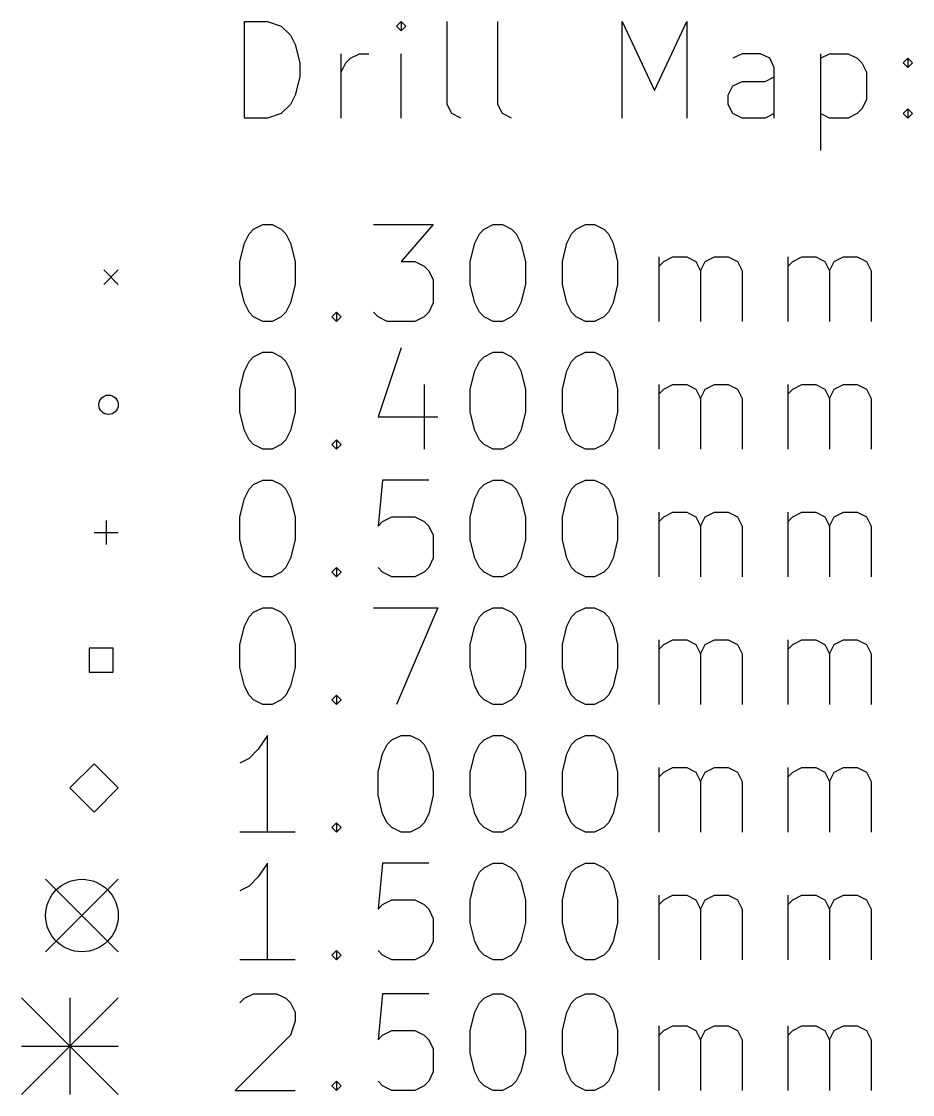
# Model space of a CAD drawing. Extents: x 108 to 189, y -150 to -79.
# Drawn here: x 107.97 to 126.39, y -149.32 to -127.14 of the extents above; entities that cross this region are included whole.
import ezdxf

# ---------------------------------------------------------------- set-up
doc = ezdxf.new("R2010")
doc.units = 0
doc.layers.add('BLACK', color=7, linetype='CONTINUOUS')

msp = doc.modelspace()

# ---------------------------------------------------------------- linework, layer by layer
at = {"layer": 'BLACK', "linetype": 'CONTINUOUS'}
for p, q in [((112.582768, -129.139838), (112.582768, -127.139838)), ((112.582768, -127.139838), (113.058958, -127.139838)), ((113.058958, -127.139838), (113.344673, -127.235076)), ((113.344673, -127.235076), (113.535149, -127.425552)), ((115.820863, -127.139838), (115.725625, -127.235076)), ((115.725625, -127.235076), (115.820863, -127.330314)), ((115.916101, -127.235076), (115.820863, -127.139838)), ((115.820863, -127.139838), (115.820863, -127.330314)), ((115.820863, -127.330314), (115.916101, -127.235076)), ((116.773244, -128.854123), (116.773244, -127.139838)), ((117.820863, -128.854123), (117.820863, -127.139838)), ((120.392292, -129.139838), (120.392292, -127.139838)), ((120.392292, -127.139838), (121.058959, -128.568409)), ((121.058959, -128.568409), (121.725625, -127.139838)), ((121.725625, -127.139838), (121.725625, -129.139838)), ((113.535149, -127.425552), (113.630387, -127.616028)), ((113.630387, -127.616028), (113.725625, -127.99698)), ((113.725625, -127.99698), (113.725625, -128.282695)), ((114.582768, -129.139838), (114.582768, -127.806504)), ((114.582768, -128.187457), (114.678006, -127.99698)), ((114.678006, -127.99698), (114.773244, -127.901742)), ((114.773244, -127.901742), (114.96372, -127.806504)), ((114.96372, -127.806504), (115.154197, -127.806504)), ((115.820863, -129.139838), (115.820863, -127.806504)), ((122.868482, -127.806504), (122.678006, -127.901742)), ((123.249435, -127.806504), (122.868482, -127.806504)), ((123.439911, -127.901742), (123.249435, -127.806504)), ((123.535149, -128.092219), (123.439911, -127.901742)), ((124.48753, -127.806504), (124.48753, -129.806504)), ((124.48753, -127.901742), (124.678006, -127.806504)), ((124.678006, -127.806504), (125.058959, -127.806504)), ((125.058959, -127.806504), (125.249435, -127.901742)), ((125.249435, -127.901742), (125.344673, -127.99698)), ((125.344673, -127.99698), (125.439911, -128.187457)), ((126.201816, -127.99698), (126.297054, -127.901742)), ((126.297054, -128.092219), (126.201816, -127.99698)), ((126.297054, -127.901742), (126.392292, -127.99698)), ((126.297054, -127.901742), (126.297054, -128.092219)), ((126.392292, -127.99698), (126.297054, -128.092219)), ((123.535149, -129.139838), (123.535149, -128.092219)), ((125.439911, -128.187457), (125.439911, -128.758885)), ((113.725625, -128.282695), (113.630387, -128.663647)), ((122.678006, -128.473171), (122.868482, -128.377933)), ((122.868482, -128.377933), (123.344673, -128.377933)), ((123.344673, -128.377933), (123.535149, -128.282695)), ((113.630387, -128.663647), (113.535149, -128.854123)), ((122.582768, -128.663647), (122.678006, -128.473171)), ((122.582768, -128.854123), (122.582768, -128.663647)), ((113.535149, -128.854123), (113.344673, -129.0446)), ((116.868482, -129.0446), (116.773244, -128.854123)), ((117.916101, -129.0446), (117.820863, -128.854123)), ((122.678006, -129.0446), (122.582768, -128.854123)), ((125.439911, -128.758885), (125.344673, -128.949361)), ((113.344673, -129.0446), (113.058958, -129.139838)), ((117.058958, -129.139838), (116.868482, -129.0446)), ((118.106577, -129.139838), (117.916101, -129.0446)), ((122.868482, -129.139838), (122.678006, -129.0446)), ((123.535149, -129.0446), (123.344673, -129.139838)), ((124.678006, -129.139838), (124.48753, -129.0446)), ((125.249435, -129.0446), (125.058959, -129.139838)), ((125.344673, -128.949361), (125.249435, -129.0446)), ((126.201816, -129.0446), (126.297054, -128.949361)), ((126.297054, -129.139838), (126.201816, -129.0446)), ((126.297054, -128.949361), (126.392292, -129.0446)), ((126.297054, -128.949361), (126.297054, -129.139838)), ((126.392292, -129.0446), (126.297054, -129.139838)), ((113.058958, -129.139838), (112.582768, -129.139838)), ((123.344673, -129.139838), (122.868482, -129.139838)), ((125.058959, -129.139838), (124.678006, -129.139838)), ((112.582768, -131.72079), (112.678006, -131.530314)), ((112.678006, -131.530314), (112.773244, -131.435076)), ((112.773244, -131.435076), (112.96372, -131.339838)), ((112.96372, -131.339838), (113.154197, -131.339838)), ((113.154197, -131.339838), (113.344673, -131.435076)), ((113.344673, -131.435076), (113.439911, -131.530314)), ((113.439911, -131.530314), (113.535149, -131.72079)), ((115.249435, -131.339838), (116.48753, -131.339838)), ((116.48753, -131.339838), (115.820863, -132.101742)), ((117.344673, -131.72079), (117.439911, -131.530314)), ((117.439911, -131.530314), (117.535149, -131.435076)), ((117.535149, -131.435076), (117.725625, -131.339838)), ((117.725625, -131.339838), (117.916102, -131.339838)), ((117.916102, -131.339838), (118.106578, -131.435076)), ((118.106578, -131.435076), (118.201816, -131.530314)), ((118.201816, -131.530314), (118.297054, -131.72079)), ((119.249435, -131.72079), (119.344673, -131.530314)), ((119.344673, -131.530314), (119.439911, -131.435076)), ((119.439911, -131.435076), (119.630387, -131.339838)), ((119.630387, -131.339838), (119.820864, -131.339838)), ((119.820864, -131.339838), (120.01134, -131.435076)), ((120.01134, -131.435076), (120.106578, -131.530314)), ((120.106578, -131.530314), (120.201816, -131.72079)), ((112.48753, -132.101742), (112.582768, -131.72079)), ((113.535149, -131.72079), (113.630387, -132.101742)), ((117.249435, -132.101742), (117.344673, -131.72079)), ((118.297054, -131.72079), (118.392292, -132.101742)), ((119.154197, -132.101742), (119.249435, -131.72079)), ((120.201816, -131.72079), (120.297054, -132.101742)), ((112.48753, -132.577933), (112.48753, -132.101742)), ((113.630387, -132.101742), (113.630387, -132.577933)), ((115.820863, -132.101742), (116.106578, -132.101742)), ((116.106578, -132.101742), (116.297054, -132.19698)), ((116.297054, -132.19698), (116.392292, -132.292219)), ((117.249435, -132.577933), (117.249435, -132.101742)), ((118.392292, -132.101742), (118.392292, -132.577933)), ((119.154197, -132.577933), (119.154197, -132.101742)), ((120.297054, -132.101742), (120.297054, -132.577933)), ((121.154197, -133.339838), (121.154197, -132.006504)), ((121.154197, -132.19698), (121.249435, -132.101742)), ((121.249435, -132.101742), (121.439911, -132.006504)), ((121.439911, -132.006504), (121.725626, -132.006504)), ((121.725626, -132.006504), (121.916102, -132.101742)), ((121.916102, -132.101742), (122.01134, -132.292219)), ((122.01134, -132.292219), (122.106578, -132.101742)), ((122.106578, -132.101742), (122.297054, -132.006504)), ((122.297054, -132.006504), (122.582768, -132.006504)), ((122.582768, -132.006504), (122.773245, -132.101742)), ((122.773245, -132.101742), (122.868483, -132.292219)), ((123.820864, -133.339838), (123.820864, -132.006504)), ((123.820864, -132.19698), (123.916102, -132.101742)), ((123.916102, -132.101742), (124.106578, -132.006504)), ((124.106578, -132.006504), (124.392293, -132.006504)), ((124.392293, -132.006504), (124.582769, -132.101742)), ((124.582769, -132.101742), (124.678007, -132.292219)), ((124.678007, -132.292219), (124.773245, -132.101742)), ((124.773245, -132.101742), (124.963721, -132.006504)), ((124.963721, -132.006504), (125.249435, -132.006504)), ((125.249435, -132.006504), (125.439912, -132.101742)), ((125.439912, -132.101742), (125.53515, -132.292219)), ((109.675, -132.275), (109.975, -132.575)), ((109.975, -132.275), (109.675, -132.575)), ((116.392292, -132.292219), (116.48753, -132.482695)), ((122.01134, -132.292219), (122.01134, -133.339838)), ((122.868483, -132.292219), (122.868483, -133.339838)), ((124.678007, -132.292219), (124.678007, -133.339838)), ((125.53515, -132.292219), (125.53515, -133.339838)), ((112.582768, -132.958885), (112.48753, -132.577933)), ((113.630387, -132.577933), (113.535149, -132.958885)), ((116.48753, -132.482695), (116.48753, -132.958885)), ((117.344673, -132.958885), (117.249435, -132.577933)), ((118.392292, -132.577933), (118.297054, -132.958885)), ((119.249435, -132.958885), (119.154197, -132.577933)), ((120.297054, -132.577933), (120.201816, -132.958885)), ((112.678006, -133.149361), (112.582768, -132.958885)), ((113.535149, -132.958885), (113.439911, -133.149361)), ((116.48753, -132.958885), (116.392292, -133.149361)), ((117.439911, -133.149361), (117.344673, -132.958885)), ((118.297054, -132.958885), (118.201816, -133.149361)), ((119.344673, -133.149361), (119.249435, -132.958885)), ((120.201816, -132.958885), (120.106578, -133.149361)), ((112.773244, -133.2446), (112.678006, -133.149361)), ((112.96372, -133.339838), (112.773244, -133.2446)), ((113.344673, -133.2446), (113.154197, -133.339838)), ((113.439911, -133.149361), (113.344673, -133.2446)), ((114.392292, -133.2446), (114.48753, -133.149361)), ((114.48753, -133.339838), (114.392292, -133.2446)), ((114.48753, -133.149361), (114.582768, -133.2446)), ((114.48753, -133.149361), (114.48753, -133.339838)), ((114.582768, -133.2446), (114.48753, -133.339838)), ((115.344673, -133.2446), (115.249435, -133.149361)), ((115.535149, -133.339838), (115.344673, -133.2446)), ((116.297054, -133.2446), (116.106578, -133.339838)), ((116.392292, -133.149361), (116.297054, -133.2446)), ((117.535149, -133.2446), (117.439911, -133.149361)), ((117.725625, -133.339838), (117.535149, -133.2446)), ((118.106578, -133.2446), (117.916102, -133.339838)), ((118.201816, -133.149361), (118.106578, -133.2446)), ((119.439911, -133.2446), (119.344673, -133.149361)), ((119.630387, -133.339838), (119.439911, -133.2446)), ((120.01134, -133.2446), (119.820864, -133.339838)), ((120.106578, -133.149361), (120.01134, -133.2446)), ((113.154197, -133.339838), (112.96372, -133.339838)), ((116.106578, -133.339838), (115.535149, -133.339838)), ((117.916102, -133.339838), (117.725625, -133.339838)), ((119.820864, -133.339838), (119.630387, -133.339838)), ((112.773244, -134.075076), (112.96372, -133.979838)), ((112.96372, -133.979838), (113.154197, -133.979838)), ((113.154197, -133.979838), (113.344673, -134.075076)), ((115.820863, -133.8846), (115.344673, -135.313171)), ((117.535149, -134.075076), (117.725625, -133.979838)), ((117.725625, -133.979838), (117.916102, -133.979838)), ((117.916102, -133.979838), (118.106578, -134.075076)), ((119.439911, -134.075076), (119.630387, -133.979838)), ((119.630387, -133.979838), (119.820864, -133.979838)), ((119.820864, -133.979838), (120.01134, -134.075076)), ((112.582768, -134.36079), (112.678006, -134.170314)), ((112.678006, -134.170314), (112.773244, -134.075076)), ((113.344673, -134.075076), (113.439911, -134.170314)), ((113.439911, -134.170314), (113.535149, -134.36079)), ((117.344673, -134.36079), (117.439911, -134.170314)), ((117.439911, -134.170314), (117.535149, -134.075076)), ((118.106578, -134.075076), (118.201816, -134.170314)), ((118.201816, -134.170314), (118.297054, -134.36079)), ((119.249435, -134.36079), (119.344673, -134.170314)), ((119.344673, -134.170314), (119.439911, -134.075076)), ((120.01134, -134.075076), (120.106578, -134.170314)), ((120.106578, -134.170314), (120.201816, -134.36079)), ((112.48753, -134.741742), (112.582768, -134.36079)), ((113.535149, -134.36079), (113.630387, -134.741742)), ((117.249435, -134.741742), (117.344673, -134.36079)), ((118.297054, -134.36079), (118.392292, -134.741742)), ((119.154197, -134.741742), (119.249435, -134.36079)), ((120.201816, -134.36079), (120.297054, -134.741742)), ((116.297054, -134.646504), (116.297054, -135.979838)), ((121.154197, -135.979838), (121.154197, -134.646504)), ((121.249435, -134.741742), (121.439911, -134.646504)), ((121.439911, -134.646504), (121.725626, -134.646504)), ((121.725626, -134.646504), (121.916102, -134.741742)), ((122.106578, -134.741742), (122.297054, -134.646504)), ((122.297054, -134.646504), (122.582768, -134.646504)), ((122.582768, -134.646504), (122.773245, -134.741742)), ((123.820864, -135.979838), (123.820864, -134.646504)), ((123.916102, -134.741742), (124.106578, -134.646504)), ((124.106578, -134.646504), (124.392293, -134.646504)), ((124.392293, -134.646504), (124.582769, -134.741742)), ((124.773245, -134.741742), (124.963721, -134.646504)), ((124.963721, -134.646504), (125.249435, -134.646504)), ((125.249435, -134.646504), (125.439912, -134.741742)), ((112.48753, -135.217933), (112.48753, -134.741742)), ((113.630387, -134.741742), (113.630387, -135.217933)), ((117.249435, -135.217933), (117.249435, -134.741742)), ((118.392292, -134.741742), (118.392292, -135.217933)), ((119.154197, -135.217933), (119.154197, -134.741742)), ((120.297054, -134.741742), (120.297054, -135.217933)), ((121.154197, -134.83698), (121.249435, -134.741742)), ((121.916102, -134.741742), (122.01134, -134.932219)), ((122.01134, -134.932219), (122.106578, -134.741742)), ((122.773245, -134.741742), (122.868483, -134.932219)), ((123.820864, -134.83698), (123.916102, -134.741742)), ((124.582769, -134.741742), (124.678007, -134.932219)), ((124.678007, -134.932219), (124.773245, -134.741742)), ((125.439912, -134.741742), (125.53515, -134.932219)), ((122.01134, -134.932219), (122.01134, -135.979838)), ((122.868483, -134.932219), (122.868483, -135.979838)), ((124.678007, -134.932219), (124.678007, -135.979838)), ((125.53515, -134.932219), (125.53515, -135.979838)), ((112.582768, -135.598885), (112.48753, -135.217933)), ((113.630387, -135.217933), (113.535149, -135.598885)), ((115.344673, -135.313171), (116.582768, -135.313171)), ((117.344673, -135.598885), (117.249435, -135.217933)), ((118.392292, -135.217933), (118.297054, -135.598885)), ((119.249435, -135.598885), (119.154197, -135.217933)), ((120.297054, -135.217933), (120.201816, -135.598885)), ((112.678006, -135.789361), (112.582768, -135.598885)), ((113.535149, -135.598885), (113.439911, -135.789361)), ((117.439911, -135.789361), (117.344673, -135.598885)), ((118.297054, -135.598885), (118.201816, -135.789361)), ((119.344673, -135.789361), (119.249435, -135.598885)), ((120.201816, -135.598885), (120.106578, -135.789361)), ((112.773244, -135.8846), (112.678006, -135.789361)), ((112.96372, -135.979838), (112.773244, -135.8846)), ((113.154197, -135.979838), (112.96372, -135.979838)), ((113.344673, -135.8846), (113.154197, -135.979838)), ((113.439911, -135.789361), (113.344673, -135.8846)), ((114.392292, -135.8846), (114.48753, -135.789361)), ((114.48753, -135.979838), (114.392292, -135.8846)), ((114.48753, -135.789361), (114.582768, -135.8846)), ((114.48753, -135.789361), (114.48753, -135.979838)), ((114.582768, -135.8846), (114.48753, -135.979838)), ((117.535149, -135.8846), (117.439911, -135.789361)), ((117.725625, -135.979838), (117.535149, -135.8846)), ((117.916102, -135.979838), (117.725625, -135.979838)), ((118.106578, -135.8846), (117.916102, -135.979838)), ((118.201816, -135.789361), (118.106578, -135.8846)), ((119.439911, -135.8846), (119.344673, -135.789361)), ((119.630387, -135.979838), (119.439911, -135.8846)), ((119.820864, -135.979838), (119.630387, -135.979838)), ((120.01134, -135.8846), (119.820864, -135.979838)), ((120.106578, -135.789361), (120.01134, -135.8846)), ((112.773244, -136.715076), (112.96372, -136.619838)), ((112.96372, -136.619838), (113.154197, -136.619838)), ((113.154197, -136.619838), (113.344673, -136.715076)), ((115.439911, -136.619838), (115.344673, -137.572219)), ((116.392292, -136.619838), (115.439911, -136.619838)), ((117.535149, -136.715076), (117.725625, -136.619838)), ((117.725625, -136.619838), (117.916102, -136.619838)), ((117.916102, -136.619838), (118.106578, -136.715076)), ((119.439911, -136.715076), (119.630387, -136.619838)), ((119.630387, -136.619838), (119.820864, -136.619838)), ((119.820864, -136.619838), (120.01134, -136.715076)), ((112.582768, -137.00079), (112.678006, -136.810314)), ((112.678006, -136.810314), (112.773244, -136.715076)), ((113.344673, -136.715076), (113.439911, -136.810314)), ((113.439911, -136.810314), (113.535149, -137.00079)), ((117.344673, -137.00079), (117.439911, -136.810314)), ((117.439911, -136.810314), (117.535149, -136.715076)), ((118.106578, -136.715076), (118.201816, -136.810314)), ((118.201816, -136.810314), (118.297054, -137.00079)), ((119.249435, -137.00079), (119.344673, -136.810314)), ((119.344673, -136.810314), (119.439911, -136.715076)), ((120.01134, -136.715076), (120.106578, -136.810314)), ((120.106578, -136.810314), (120.201816, -137.00079)), ((112.48753, -137.381742), (112.582768, -137.00079)), ((113.535149, -137.00079), (113.630387, -137.381742)), ((117.249435, -137.381742), (117.344673, -137.00079)), ((118.297054, -137.00079), (118.392292, -137.381742)), ((119.154197, -137.381742), (119.249435, -137.00079)), ((120.201816, -137.00079), (120.297054, -137.381742)), ((121.154197, -138.619838), (121.154197, -137.286504)), ((121.249435, -137.381742), (121.439911, -137.286504)), ((121.439911, -137.286504), (121.725626, -137.286504)), ((121.725626, -137.286504), (121.916102, -137.381742)), ((122.106578, -137.381742), (122.297054, -137.286504)), ((122.297054, -137.286504), (122.582768, -137.286504)), ((122.582768, -137.286504), (122.773245, -137.381742)), ((123.820864, -138.619838), (123.820864, -137.286504)), ((123.916102, -137.381742), (124.106578, -137.286504)), ((124.106578, -137.286504), (124.392293, -137.286504)), ((124.392293, -137.286504), (124.582769, -137.381742)), ((124.773245, -137.381742), (124.963721, -137.286504)), ((124.963721, -137.286504), (125.249435, -137.286504)), ((125.249435, -137.286504), (125.439912, -137.381742)), ((109.725, -137.455), (109.725, -137.955)), ((112.48753, -137.857933), (112.48753, -137.381742)), ((113.630387, -137.381742), (113.630387, -137.857933)), ((115.344673, -137.572219), (115.439911, -137.47698)), ((115.439911, -137.47698), (115.630387, -137.381742)), ((115.630387, -137.381742), (116.106578, -137.381742)), ((116.106578, -137.381742), (116.297054, -137.47698)), ((116.297054, -137.47698), (116.392292, -137.572219)), ((117.249435, -137.857933), (117.249435, -137.381742)), ((118.392292, -137.381742), (118.392292, -137.857933)), ((119.154197, -137.857933), (119.154197, -137.381742)), ((120.297054, -137.381742), (120.297054, -137.857933)), ((121.154197, -137.47698), (121.249435, -137.381742)), ((121.916102, -137.381742), (122.01134, -137.572219)), ((122.01134, -137.572219), (122.106578, -137.381742)), ((122.773245, -137.381742), (122.868483, -137.572219)), ((123.820864, -137.47698), (123.916102, -137.381742)), ((124.582769, -137.381742), (124.678007, -137.572219)), ((124.678007, -137.572219), (124.773245, -137.381742)), ((125.439912, -137.381742), (125.53515, -137.572219)), ((109.475, -137.705), (109.975, -137.705)), ((116.392292, -137.572219), (116.48753, -137.762695)), ((116.48753, -137.762695), (116.48753, -138.238885)), ((122.01134, -137.572219), (122.01134, -138.619838)), ((122.868483, -137.572219), (122.868483, -138.619838)), ((124.678007, -137.572219), (124.678007, -138.619838)), ((125.53515, -137.572219), (125.53515, -138.619838)), ((112.582768, -138.238885), (112.48753, -137.857933)), ((113.630387, -137.857933), (113.535149, -138.238885)), ((117.344673, -138.238885), (117.249435, -137.857933)), ((118.392292, -137.857933), (118.297054, -138.238885)), ((119.249435, -138.238885), (119.154197, -137.857933)), ((120.297054, -137.857933), (120.201816, -138.238885)), ((112.678006, -138.429361), (112.582768, -138.238885)), ((112.773244, -138.5246), (112.678006, -138.429361)), ((113.439911, -138.429361), (113.344673, -138.5246)), ((113.535149, -138.238885), (113.439911, -138.429361)), ((114.392292, -138.5246), (114.48753, -138.429361)), ((114.48753, -138.429361), (114.582768, -138.5246)), ((114.48753, -138.429361), (114.48753, -138.619838)), ((115.439911, -138.5246), (115.344673, -138.429361)), ((116.392292, -138.429361), (116.297054, -138.5246)), ((116.48753, -138.238885), (116.392292, -138.429361)), ((117.439911, -138.429361), (117.344673, -138.238885)), ((117.535149, -138.5246), (117.439911, -138.429361)), ((118.201816, -138.429361), (118.106578, -138.5246)), ((118.297054, -138.238885), (118.201816, -138.429361)), ((119.344673, -138.429361), (119.249435, -138.238885)), ((119.439911, -138.5246), (119.344673, -138.429361)), ((120.106578, -138.429361), (120.01134, -138.5246)), ((120.201816, -138.238885), (120.106578, -138.429361)), ((112.96372, -138.619838), (112.773244, -138.5246)), ((113.154197, -138.619838), (112.96372, -138.619838)), ((113.344673, -138.5246), (113.154197, -138.619838)), ((114.48753, -138.619838), (114.392292, -138.5246)), ((114.582768, -138.5246), (114.48753, -138.619838)), ((115.630387, -138.619838), (115.439911, -138.5246)), ((116.106578, -138.619838), (115.630387, -138.619838)), ((116.297054, -138.5246), (116.106578, -138.619838)), ((117.725625, -138.619838), (117.535149, -138.5246)), ((117.916102, -138.619838), (117.725625, -138.619838)), ((118.106578, -138.5246), (117.916102, -138.619838)), ((119.630387, -138.619838), (119.439911, -138.5246)), ((119.820864, -138.619838), (119.630387, -138.619838)), ((120.01134, -138.5246), (119.820864, -138.619838)), ((112.773244, -139.355076), (112.96372, -139.259838)), ((112.96372, -139.259838), (113.154197, -139.259838)), ((113.154197, -139.259838), (113.344673, -139.355076)), ((115.249435, -139.259838), (116.582768, -139.259838)), ((116.582768, -139.259838), (115.725625, -141.259838)), ((117.535149, -139.355076), (117.725625, -139.259838)), ((117.725625, -139.259838), (117.916102, -139.259838)), ((117.916102, -139.259838), (118.106578, -139.355076)), ((119.439911, -139.355076), (119.630387, -139.259838)), ((119.630387, -139.259838), (119.820864, -139.259838)), ((119.820864, -139.259838), (120.01134, -139.355076)), ((112.582768, -139.64079), (112.678006, -139.450314)), ((112.678006, -139.450314), (112.773244, -139.355076)), ((113.344673, -139.355076), (113.439911, -139.450314)), ((113.439911, -139.450314), (113.535149, -139.64079)), ((117.344673, -139.64079), (117.439911, -139.450314)), ((117.439911, -139.450314), (117.535149, -139.355076)), ((118.106578, -139.355076), (118.201816, -139.450314)), ((118.201816, -139.450314), (118.297054, -139.64079)), ((119.249435, -139.64079), (119.344673, -139.450314)), ((119.344673, -139.450314), (119.439911, -139.355076)), ((120.01134, -139.355076), (120.106578, -139.450314)), ((120.106578, -139.450314), (120.201816, -139.64079)), ((112.48753, -140.021742), (112.582768, -139.64079)), ((113.535149, -139.64079), (113.630387, -140.021742)), ((117.249435, -140.021742), (117.344673, -139.64079)), ((118.297054, -139.64079), (118.392292, -140.021742)), ((119.154197, -140.021742), (119.249435, -139.64079)), ((120.201816, -139.64079), (120.297054, -140.021742)), ((121.154197, -141.259838), (121.154197, -139.926504)), ((121.249435, -140.021742), (121.439911, -139.926504)), ((121.439911, -139.926504), (121.725626, -139.926504)), ((121.725626, -139.926504), (121.916102, -140.021742)), ((122.106578, -140.021742), (122.297054, -139.926504)), ((122.297054, -139.926504), (122.582768, -139.926504)), ((122.582768, -139.926504), (122.773245, -140.021742)), ((123.820864, -141.259838), (123.820864, -139.926504)), ((123.916102, -140.021742), (124.106578, -139.926504)), ((124.106578, -139.926504), (124.392293, -139.926504)), ((124.392293, -139.926504), (124.582769, -140.021742)), ((124.773245, -140.021742), (124.963721, -139.926504)), ((124.963721, -139.926504), (125.249435, -139.926504)), ((125.249435, -139.926504), (125.439912, -140.021742)), ((109.87249, -140.09751), (109.37751, -140.09751)), ((109.37751, -140.09751), (109.37751, -140.59249)), ((109.87249, -140.59249), (109.87249, -140.09751)), ((112.48753, -140.497933), (112.48753, -140.021742)), ((113.630387, -140.021742), (113.630387, -140.497933)), ((117.249435, -140.497933), (117.249435, -140.021742)), ((118.392292, -140.021742), (118.392292, -140.497933)), ((119.154197, -140.497933), (119.154197, -140.021742)), ((120.297054, -140.021742), (120.297054, -140.497933)), ((121.154197, -140.11698), (121.249435, -140.021742)), ((121.916102, -140.021742), (122.01134, -140.212219)), ((122.01134, -140.212219), (122.106578, -140.021742)), ((122.773245, -140.021742), (122.868483, -140.212219)), ((123.820864, -140.11698), (123.916102, -140.021742)), ((124.582769, -140.021742), (124.678007, -140.212219)), ((124.678007, -140.212219), (124.773245, -140.021742)), ((125.439912, -140.021742), (125.53515, -140.212219)), ((122.01134, -140.212219), (122.01134, -141.259838)), ((122.868483, -140.212219), (122.868483, -141.259838)), ((124.678007, -140.212219), (124.678007, -141.259838)), ((125.53515, -140.212219), (125.53515, -141.259838)), ((109.37751, -140.59249), (109.87249, -140.59249)), ((112.582768, -140.878885), (112.48753, -140.497933)), ((113.630387, -140.497933), (113.535149, -140.878885)), ((117.344673, -140.878885), (117.249435, -140.497933)), ((118.392292, -140.497933), (118.297054, -140.878885)), ((119.249435, -140.878885), (119.154197, -140.497933)), ((120.297054, -140.497933), (120.201816, -140.878885)), ((112.678006, -141.069361), (112.582768, -140.878885)), ((112.773244, -141.1646), (112.678006, -141.069361)), ((113.439911, -141.069361), (113.344673, -141.1646)), ((113.535149, -140.878885), (113.439911, -141.069361)), ((114.392292, -141.1646), (114.48753, -141.069361)), ((114.48753, -141.069361), (114.582768, -141.1646)), ((114.48753, -141.069361), (114.48753, -141.259838)), ((117.439911, -141.069361), (117.344673, -140.878885)), ((117.535149, -141.1646), (117.439911, -141.069361)), ((118.201816, -141.069361), (118.106578, -141.1646)), ((118.297054, -140.878885), (118.201816, -141.069361)), ((119.344673, -141.069361), (119.249435, -140.878885)), ((119.439911, -141.1646), (119.344673, -141.069361)), ((120.106578, -141.069361), (120.01134, -141.1646)), ((120.201816, -140.878885), (120.106578, -141.069361)), ((112.96372, -141.259838), (112.773244, -141.1646)), ((113.154197, -141.259838), (112.96372, -141.259838)), ((113.344673, -141.1646), (113.154197, -141.259838)), ((114.48753, -141.259838), (114.392292, -141.1646)), ((114.582768, -141.1646), (114.48753, -141.259838)), ((117.725625, -141.259838), (117.535149, -141.1646)), ((117.916102, -141.259838), (117.725625, -141.259838)), ((118.106578, -141.1646), (117.916102, -141.259838)), ((119.630387, -141.259838), (119.439911, -141.1646)), ((119.820864, -141.259838), (119.630387, -141.259838)), ((120.01134, -141.1646), (119.820864, -141.259838)), ((113.058958, -141.899838), (112.868482, -142.185552)), ((113.058958, -143.899838), (113.058958, -141.899838)), ((115.630387, -141.995076), (115.820863, -141.899838)), ((115.820863, -141.899838), (116.01134, -141.899838)), ((116.01134, -141.899838), (116.201816, -141.995076)), ((117.535149, -141.995076), (117.725625, -141.899838)), ((117.725625, -141.899838), (117.916102, -141.899838)), ((117.916102, -141.899838), (118.106578, -141.995076)), ((119.439911, -141.995076), (119.630387, -141.899838)), ((119.630387, -141.899838), (119.820864, -141.899838)), ((119.820864, -141.899838), (120.01134, -141.995076)), ((112.868482, -142.185552), (112.678006, -142.376028)), ((115.439911, -142.28079), (115.535149, -142.090314)), ((115.535149, -142.090314), (115.630387, -141.995076)), ((116.201816, -141.995076), (116.297054, -142.090314)), ((116.297054, -142.090314), (116.392292, -142.28079)), ((117.344673, -142.28079), (117.439911, -142.090314)), ((117.439911, -142.090314), (117.535149, -141.995076)), ((118.106578, -141.995076), (118.201816, -142.090314)), ((118.201816, -142.090314), (118.297054, -142.28079)), ((119.249435, -142.28079), (119.344673, -142.090314)), ((119.344673, -142.090314), (119.439911, -141.995076)), ((120.01134, -141.995076), (120.106578, -142.090314)), ((120.106578, -142.090314), (120.201816, -142.28079)), ((112.678006, -142.376028), (112.48753, -142.471266)), ((115.344673, -142.661742), (115.439911, -142.28079)), ((116.392292, -142.28079), (116.48753, -142.661742)), ((117.249435, -142.661742), (117.344673, -142.28079)), ((118.297054, -142.28079), (118.392292, -142.661742)), ((119.154197, -142.661742), (119.249435, -142.28079)), ((120.201816, -142.28079), (120.297054, -142.661742)), ((109.475, -142.485), (108.975, -142.985)), ((109.975, -142.985), (109.475, -142.485)), ((121.154197, -143.899838), (121.154197, -142.566504)), ((121.249435, -142.661742), (121.439911, -142.566504)), ((121.439911, -142.566504), (121.725626, -142.566504)), ((121.725626, -142.566504), (121.916102, -142.661742)), ((122.106578, -142.661742), (122.297054, -142.566504)), ((122.297054, -142.566504), (122.582768, -142.566504)), ((122.582768, -142.566504), (122.773245, -142.661742)), ((123.820864, -143.899838), (123.820864, -142.566504)), ((123.916102, -142.661742), (124.106578, -142.566504)), ((124.106578, -142.566504), (124.392293, -142.566504)), ((124.392293, -142.566504), (124.582769, -142.661742)), ((124.773245, -142.661742), (124.963721, -142.566504)), ((124.963721, -142.566504), (125.249435, -142.566504)), ((125.249435, -142.566504), (125.439912, -142.661742)), ((115.344673, -143.137933), (115.344673, -142.661742)), ((116.48753, -142.661742), (116.48753, -143.137933)), ((117.249435, -143.137933), (117.249435, -142.661742)), ((118.392292, -142.661742), (118.392292, -143.137933)), ((119.154197, -143.137933), (119.154197, -142.661742)), ((120.297054, -142.661742), (120.297054, -143.137933)), ((121.154197, -142.75698), (121.249435, -142.661742)), ((121.916102, -142.661742), (122.01134, -142.852219)), ((122.01134, -142.852219), (122.106578, -142.661742)), ((122.01134, -142.852219), (122.01134, -143.899838)), ((122.773245, -142.661742), (122.868483, -142.852219)), ((122.868483, -142.852219), (122.868483, -143.899838)), ((123.820864, -142.75698), (123.916102, -142.661742)), ((124.582769, -142.661742), (124.678007, -142.852219)), ((124.678007, -142.852219), (124.773245, -142.661742)), ((124.678007, -142.852219), (124.678007, -143.899838)), ((125.439912, -142.661742), (125.53515, -142.852219)), ((125.53515, -142.852219), (125.53515, -143.899838)), ((108.975, -142.985), (109.475, -143.485)), ((109.475, -143.485), (109.975, -142.985)), ((115.439911, -143.518885), (115.344673, -143.137933)), ((116.48753, -143.137933), (116.392292, -143.518885)), ((117.344673, -143.518885), (117.249435, -143.137933)), ((118.392292, -143.137933), (118.297054, -143.518885)), ((119.249435, -143.518885), (119.154197, -143.137933)), ((120.297054, -143.137933), (120.201816, -143.518885)), ((115.535149, -143.709361), (115.439911, -143.518885)), ((116.392292, -143.518885), (116.297054, -143.709361)), ((117.439911, -143.709361), (117.344673, -143.518885)), ((118.297054, -143.518885), (118.201816, -143.709361)), ((119.344673, -143.709361), (119.249435, -143.518885)), ((120.201816, -143.518885), (120.106578, -143.709361)), ((114.392292, -143.8046), (114.48753, -143.709361)), ((114.48753, -143.709361), (114.582768, -143.8046)), ((114.48753, -143.709361), (114.48753, -143.899838)), ((115.630387, -143.8046), (115.535149, -143.709361)), ((116.297054, -143.709361), (116.201816, -143.8046)), ((117.535149, -143.8046), (117.439911, -143.709361)), ((118.201816, -143.709361), (118.106578, -143.8046)), ((119.439911, -143.8046), (119.344673, -143.709361)), ((120.106578, -143.709361), (120.01134, -143.8046)), ((113.630387, -143.899838), (112.48753, -143.899838)), ((114.48753, -143.899838), (114.392292, -143.8046)), ((114.582768, -143.8046), (114.48753, -143.899838)), ((115.820863, -143.899838), (115.630387, -143.8046)), ((116.01134, -143.899838), (115.820863, -143.899838)), ((116.201816, -143.8046), (116.01134, -143.899838)), ((117.725625, -143.899838), (117.535149, -143.8046)), ((117.916102, -143.899838), (117.725625, -143.899838)), ((118.106578, -143.8046), (117.916102, -143.899838)), ((119.630387, -143.899838), (119.439911, -143.8046)), ((119.820864, -143.899838), (119.630387, -143.899838)), ((120.01134, -143.8046), (119.820864, -143.899838)), ((113.058958, -144.539838), (112.868482, -144.825552)), ((113.058958, -146.539838), (113.058958, -144.539838)), ((115.439911, -144.539838), (115.344673, -145.492219)), ((116.392292, -144.539838), (115.439911, -144.539838)), ((117.439911, -144.730314), (117.535149, -144.635076)), ((117.535149, -144.635076), (117.725625, -144.539838)), ((117.725625, -144.539838), (117.916102, -144.539838)), ((117.916102, -144.539838), (118.106578, -144.635076)), ((118.106578, -144.635076), (118.201816, -144.730314)), ((119.344673, -144.730314), (119.439911, -144.635076)), ((119.439911, -144.635076), (119.630387, -144.539838)), ((119.630387, -144.539838), (119.820864, -144.539838)), ((119.820864, -144.539838), (120.01134, -144.635076)), ((120.01134, -144.635076), (120.106578, -144.730314)), ((112.868482, -144.825552), (112.678006, -145.016028)), ((117.344673, -144.92079), (117.439911, -144.730314)), ((118.201816, -144.730314), (118.297054, -144.92079)), ((119.249435, -144.92079), (119.344673, -144.730314)), ((120.106578, -144.730314), (120.201816, -144.92079)), ((108.475, -144.875), (109.975, -146.375)), ((109.975, -144.875), (108.475, -146.375)), ((112.678006, -145.016028), (112.48753, -145.111266)), ((117.249435, -145.301742), (117.344673, -144.92079)), ((118.297054, -144.92079), (118.392292, -145.301742)), ((119.154197, -145.301742), (119.249435, -144.92079)), ((120.201816, -144.92079), (120.297054, -145.301742)), ((115.439911, -145.39698), (115.630387, -145.301742)), ((115.630387, -145.301742), (116.106578, -145.301742)), ((116.106578, -145.301742), (116.297054, -145.39698)), ((117.249435, -145.777933), (117.249435, -145.301742)), ((118.392292, -145.301742), (118.392292, -145.777933)), ((119.154197, -145.777933), (119.154197, -145.301742)), ((120.297054, -145.301742), (120.297054, -145.777933)), ((121.154197, -146.539838), (121.154197, -145.206504)), ((121.154197, -145.39698), (121.249435, -145.301742)), ((121.249435, -145.301742), (121.439911, -145.206504)), ((121.439911, -145.206504), (121.725626, -145.206504)), ((121.725626, -145.206504), (121.916102, -145.301742)), ((121.916102, -145.301742), (122.01134, -145.492219)), ((122.01134, -145.492219), (122.106578, -145.301742)), ((122.106578, -145.301742), (122.297054, -145.206504)), ((122.297054, -145.206504), (122.582768, -145.206504)), ((122.582768, -145.206504), (122.773245, -145.301742)), ((122.773245, -145.301742), (122.868483, -145.492219)), ((123.820864, -146.539838), (123.820864, -145.206504)), ((123.820864, -145.39698), (123.916102, -145.301742)), ((123.916102, -145.301742), (124.106578, -145.206504)), ((124.106578, -145.206504), (124.392293, -145.206504)), ((124.392293, -145.206504), (124.582769, -145.301742)), ((124.582769, -145.301742), (124.678007, -145.492219)), ((124.678007, -145.492219), (124.773245, -145.301742)), ((124.773245, -145.301742), (124.963721, -145.206504)), ((124.963721, -145.206504), (125.249435, -145.206504)), ((125.249435, -145.206504), (125.439912, -145.301742)), ((125.439912, -145.301742), (125.53515, -145.492219)), ((115.344673, -145.492219), (115.439911, -145.39698)), ((116.297054, -145.39698), (116.392292, -145.492219)), ((116.392292, -145.492219), (116.48753, -145.682695)), ((122.01134, -145.492219), (122.01134, -146.539838)), ((122.868483, -145.492219), (122.868483, -146.539838)), ((124.678007, -145.492219), (124.678007, -146.539838)), ((125.53515, -145.492219), (125.53515, -146.539838)), ((116.48753, -145.682695), (116.48753, -146.158885)), ((117.344673, -146.158885), (117.249435, -145.777933)), ((118.392292, -145.777933), (118.297054, -146.158885)), ((119.249435, -146.158885), (119.154197, -145.777933)), ((120.297054, -145.777933), (120.201816, -146.158885)), ((116.48753, -146.158885), (116.392292, -146.349361)), ((117.439911, -146.349361), (117.344673, -146.158885)), ((118.297054, -146.158885), (118.201816, -146.349361)), ((119.344673, -146.349361), (119.249435, -146.158885)), ((120.201816, -146.158885), (120.106578, -146.349361)), ((114.392292, -146.4446), (114.48753, -146.349361)), ((114.48753, -146.349361), (114.582768, -146.4446)), ((114.48753, -146.349361), (114.48753, -146.539838)), ((115.439911, -146.4446), (115.344673, -146.349361)), ((116.392292, -146.349361), (116.297054, -146.4446)), ((117.535149, -146.4446), (117.439911, -146.349361)), ((118.201816, -146.349361), (118.106578, -146.4446)), ((119.439911, -146.4446), (119.344673, -146.349361)), ((120.106578, -146.349361), (120.01134, -146.4446)), ((113.630387, -146.539838), (112.48753, -146.539838)), ((114.48753, -146.539838), (114.392292, -146.4446)), ((114.582768, -146.4446), (114.48753, -146.539838)), ((115.630387, -146.539838), (115.439911, -146.4446)), ((116.106578, -146.539838), (115.630387, -146.539838)), ((116.297054, -146.4446), (116.106578, -146.539838)), ((117.725625, -146.539838), (117.535149, -146.4446)), ((117.916102, -146.539838), (117.725625, -146.539838)), ((118.106578, -146.4446), (117.916102, -146.539838)), ((119.630387, -146.539838), (119.439911, -146.4446)), ((119.820864, -146.539838), (119.630387, -146.539838)), ((120.01134, -146.4446), (119.820864, -146.539838)), ((112.582768, -147.335076), (112.773244, -147.239838)), ((112.773244, -147.239838), (113.249435, -147.239838)), ((113.249435, -147.239838), (113.439911, -147.335076)), ((115.439911, -147.239838), (115.344673, -148.192219)), ((116.392292, -147.239838), (115.439911, -147.239838)), ((117.535149, -147.335076), (117.725625, -147.239838)), ((117.725625, -147.239838), (117.916102, -147.239838)), ((117.916102, -147.239838), (118.106578, -147.335076)), ((119.439911, -147.335076), (119.630387, -147.239838)), ((119.630387, -147.239838), (119.820864, -147.239838)), ((119.820864, -147.239838), (120.01134, -147.335076)), ((107.975, -147.325), (109.975, -149.325)), ((109.975, -147.325), (107.975, -149.325)), ((108.975, -147.325), (108.975, -149.325)), ((112.48753, -147.430314), (112.582768, -147.335076)), ((113.439911, -147.335076), (113.535149, -147.430314)), ((113.535149, -147.430314), (113.630387, -147.62079)), ((117.344673, -147.62079), (117.439911, -147.430314)), ((117.439911, -147.430314), (117.535149, -147.335076)), ((118.106578, -147.335076), (118.201816, -147.430314)), ((118.201816, -147.430314), (118.297054, -147.62079)), ((119.249435, -147.62079), (119.344673, -147.430314)), ((119.344673, -147.430314), (119.439911, -147.335076)), ((120.01134, -147.335076), (120.106578, -147.430314)), ((120.106578, -147.430314), (120.201816, -147.62079)), ((113.630387, -147.62079), (113.630387, -147.811266)), ((117.249435, -148.001742), (117.344673, -147.62079)), ((118.297054, -147.62079), (118.392292, -148.001742)), ((119.154197, -148.001742), (119.249435, -147.62079)), ((120.201816, -147.62079), (120.297054, -148.001742)), ((113.630387, -147.811266), (113.535149, -148.09698)), ((121.154197, -149.239838), (121.154197, -147.906504)), ((121.249435, -148.001742), (121.439911, -147.906504)), ((121.439911, -147.906504), (121.725626, -147.906504)), ((121.725626, -147.906504), (121.916102, -148.001742)), ((122.106578, -148.001742), (122.297054, -147.906504)), ((122.297054, -147.906504), (122.582768, -147.906504)), ((122.582768, -147.906504), (122.773245, -148.001742)), ((123.820864, -149.239838), (123.820864, -147.906504)), ((123.916102, -148.001742), (124.106578, -147.906504)), ((124.106578, -147.906504), (124.392293, -147.906504)), ((124.392293, -147.906504), (124.582769, -148.001742)), ((124.773245, -148.001742), (124.963721, -147.906504)), ((124.963721, -147.906504), (125.249435, -147.906504)), ((125.249435, -147.906504), (125.439912, -148.001742)), ((113.535149, -148.09698), (112.392292, -149.239838)), ((115.344673, -148.192219), (115.439911, -148.09698)), ((115.439911, -148.09698), (115.630387, -148.001742)), ((115.630387, -148.001742), (116.106578, -148.001742)), ((116.106578, -148.001742), (116.297054, -148.09698)), ((116.297054, -148.09698), (116.392292, -148.192219)), ((116.392292, -148.192219), (116.48753, -148.382695)), ((117.249435, -148.477933), (117.249435, -148.001742)), ((118.392292, -148.001742), (118.392292, -148.477933)), ((119.154197, -148.477933), (119.154197, -148.001742)), ((120.297054, -148.001742), (120.297054, -148.477933)), ((121.154197, -148.09698), (121.249435, -148.001742)), ((121.916102, -148.001742), (122.01134, -148.192219)), ((122.01134, -148.192219), (122.106578, -148.001742)), ((122.01134, -148.192219), (122.01134, -149.239838)), ((122.773245, -148.001742), (122.868483, -148.192219)), ((122.868483, -148.192219), (122.868483, -149.239838)), ((123.820864, -148.09698), (123.916102, -148.001742)), ((124.582769, -148.001742), (124.678007, -148.192219)), ((124.678007, -148.192219), (124.773245, -148.001742)), ((124.678007, -148.192219), (124.678007, -149.239838)), ((125.439912, -148.001742), (125.53515, -148.192219)), ((125.53515, -148.192219), (125.53515, -149.239838)), ((107.975, -148.325), (109.975, -148.325)), ((116.48753, -148.382695), (116.48753, -148.858885)), ((117.344673, -148.858885), (117.249435, -148.477933)), ((118.392292, -148.477933), (118.297054, -148.858885)), ((119.249435, -148.858885), (119.154197, -148.477933)), ((120.297054, -148.477933), (120.201816, -148.858885)), ((116.48753, -148.858885), (116.392292, -149.049361)), ((117.439911, -149.049361), (117.344673, -148.858885)), ((118.297054, -148.858885), (118.201816, -149.049361)), ((119.344673, -149.049361), (119.249435, -148.858885)), ((120.201816, -148.858885), (120.106578, -149.049361)), ((114.392292, -149.1446), (114.48753, -149.049361)), ((114.48753, -149.049361), (114.582768, -149.1446)), ((114.48753, -149.049361), (114.48753, -149.239838)), ((115.439911, -149.1446), (115.344673, -149.049361)), ((116.392292, -149.049361), (116.297054, -149.1446)), ((117.535149, -149.1446), (117.439911, -149.049361)), ((118.201816, -149.049361), (118.106578, -149.1446)), ((119.439911, -149.1446), (119.344673, -149.049361)), ((120.106578, -149.049361), (120.01134, -149.1446)), ((112.392292, -149.239838), (113.630387, -149.239838)), ((114.48753, -149.239838), (114.392292, -149.1446)), ((114.582768, -149.1446), (114.48753, -149.239838)), ((115.630387, -149.239838), (115.439911, -149.1446)), ((116.106578, -149.239838), (115.630387, -149.239838)), ((116.297054, -149.1446), (116.106578, -149.239838)), ((117.725625, -149.239838), (117.535149, -149.1446)), ((117.916102, -149.239838), (117.725625, -149.239838)), ((118.106578, -149.1446), (117.916102, -149.239838)), ((119.630387, -149.239838), (119.439911, -149.1446)), ((119.820864, -149.239838), (119.630387, -149.239838)), ((120.01134, -149.1446), (119.820864, -149.239838))]:
    msp.add_line(p, q, dxfattribs=at)
at = {"layer": 'BLACK'}
for centre, radius in [((109.775, -135.065), 0.2), ((109.225, -145.625), 0.75)]:
    msp.add_circle(centre, radius, dxfattribs=at)

doc.saveas('drawing.dxf')
